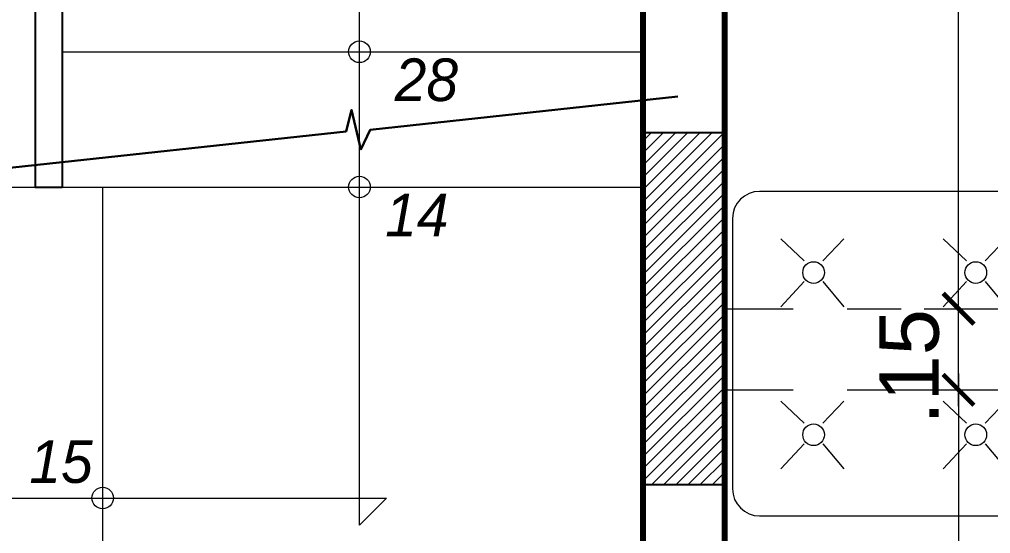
# Model space of a CAD drawing. Header units: millimetres. Extents: x 3779 to 7711, y 1445 to 3132.
# Drawn here: x 3864.168 to 3865.964, y 1465.844 to 1466.794 of the extents above; entities that cross this region are included whole.
import ezdxf

# ---------------------------------------------------------------- set-up
doc = ezdxf.new("R2010")
doc.units = ezdxf.units.MM
doc.header["$PDMODE"] = 3
doc.linetypes.add('DASHDOTX2', pattern=[50.8, 25.4, -12.7, 0, -12.7])
doc.linetypes.add('HIDDEN', pattern=[9.525, 6.35, -3.175])
for name, color, linetype, lineweight in [('cotas', 7, 'Continuous', 5), ('EJES', 20, 'DASHDOTX2', 9), ('MOBILIARIOS', 151, 'Continuous', 5), ('pluma 0.0', 33, 'Continuous', 0), ('pluma 0.5', 41, 'Continuous', 5), ('pluma 1', 1, 'Continuous', 9), ('pluma 2', 2, 'Continuous', 20), ('pluma 2.5', 30, 'Continuous', 25), ('pluma 3', 251, 'Continuous', 30), ('pluma 8', 98, 'Continuous', 80), ('proyecciones', 32, 'HIDDEN', 9), ('TEXTO', 7, 'Continuous', 9), ('TEXTURAS', 35, 'Continuous', 5)]:
    doc.layers.add(name, color=color, linetype=linetype, lineweight=lineweight)
doc.styles.get("Standard").update_dxf_attribs({"font": 'arial.ttf'})
doc.styles.add('TIMES', font='arial.ttf', dxfattribs={"height": 0.11})
doc.dimstyles.new('julio', dxfattribs={"dimtxt": 0.11, "dimasz": 0.057, "dimexe": 0.03, "dimexo": 0.097, "dimgap": 0.0295, "dimtad": 1, "dimzin": 4, "dimdsep": 46, "dimtxsty": 'TIMES', "dimblk": 'ARCHTICK', "dimcen": 0, "dimdle": 0.03, "dimclrd": 256, "dimclre": 256, "dimclrt": 256, "dimadec": 0, "dimazin": 0, "dimtfac": 1, "dimtix": 1, "dimtmove": 2, "dimatfit": 2, "dimldrblk": 'ARCHTICK', "dimfxl": 1, "dimtolj": 1, "dimtzin": 0, "dimlwd": 5, "dimlwe": 5, "dimarcsym": 0})

# ---------------------------------------------------------------- blocks, each defined once
blk = doc.blocks.new('mueble2')
at = {"layer": 'MOBILIARIOS', "linetype": 'Continuous'}
for p, q in [((3892.8619, 1545.8007), (3892.6985, 1545.8007)), ((3893.1985, 1545.8007), (3892.8213, 1545.8007)), ((3892.6485, 1545.7507), (3892.6485, 1545.2507)), ((3892.781, 1545.6722), (3892.7381, 1545.713)), ((3892.8157, 1545.6722), (3892.8545, 1545.713)), ((3893.081, 1545.6722), (3893.0381, 1545.713)), ((3893.1157, 1545.6722), (3893.1545, 1545.713)), ((3892.781, 1545.6342), (3892.7381, 1545.5875)), ((3892.8157, 1545.6342), (3892.8545, 1545.5875)), ((3893.081, 1545.6342), (3893.0381, 1545.5875)), ((3893.1157, 1545.6342), (3893.1545, 1545.5875)), ((3892.781, 1545.3722), (3892.7381, 1545.413)), ((3892.8157, 1545.3722), (3892.8545, 1545.413)), ((3893.081, 1545.3722), (3893.0381, 1545.413)), ((3893.1157, 1545.3722), (3893.1545, 1545.413)), ((3892.781, 1545.3342), (3892.7381, 1545.2875)), ((3892.8157, 1545.3342), (3892.8545, 1545.2875)), ((3893.081, 1545.3342), (3893.0381, 1545.2875)), ((3893.1157, 1545.3342), (3893.1545, 1545.2875)), ((3892.6985, 1545.2007), (3893.1985, 1545.2007))]:
    blk.add_line(p, q, dxfattribs=at)
for centre in [(3892.7985, 1545.6507), (3893.0985, 1545.6507), (3892.7985, 1545.3507), (3893.0985, 1545.3507)]:
    blk.add_circle(centre, 0.02, dxfattribs=at)
for centre, start, end in [((3892.6985, 1545.7507), 90, 180), ((3892.6985, 1545.2507), 180, 270), ((3892.6985, 1545.2507), 180, 270)]:
    blk.add_arc(centre, 0.05, start, end, dxfattribs=at)
blk = doc.blocks.new('_ArchTick')
at = {"color": 0, "linetype": 'ByBlock', "lineweight": 40, "const_width": 0.15}
blk.add_lwpolyline([(-0.5, -0.5), (0.5, 0.5)], dxfattribs=at)
blk = doc.blocks.new('*D250')
at = {"layer": 'cotas', "lineweight": 5, "transparency": 16777216}
for p, q in [((3871.072, 1466.2126), (3871.072, 1464.7046)), ((3856.522, 1465.2376), (3856.522, 1464.7046)), ((3856.492, 1464.7346), (3871.102, 1464.7346))]:
    blk.add_line(p, q, dxfattribs=at)
at = {"layer": 'Defpoints', "color": 0, "transparency": 16777216}
for p in [(3871.072, 1466.3096), (3856.522, 1465.3346), (3871.072, 1464.7346)]:
    blk.add_point(p, dxfattribs=at)
at = {"layer": 'cotas', "lineweight": 5, "transparency": 16777216, "xscale": 0.057, "yscale": 0.057, "zscale": 0.057, "rotation": 180}
blk.add_blockref('_ArchTick', (3856.522, 1464.7346), dxfattribs=at)
at = {"layer": 'cotas', "lineweight": 5, "transparency": 16777216, "xscale": 0.057, "yscale": 0.057, "zscale": 0.057}
blk.add_blockref('_ArchTick', (3871.072, 1464.7346), dxfattribs=at)
at = {"layer": 'cotas', "transparency": 16777216, "insert": (3863.797, 1464.8202), "char_height": 0.11, "attachment_point": 5, "style": 'TIMES'}
blk.add_mtext('\\A1;14.55', dxfattribs=at)
blk = doc.blocks.new('*D337')
at = {"layer": 'cotas', "lineweight": 5, "transparency": 16777216}
for p, q in [((3865.905, 1466.0796), (3865.905, 1466.2896)), ((3865.8415, 1466.2596), (3865.935, 1466.2596)), ((3865.8415, 1466.1096), (3865.935, 1466.1096))]:
    blk.add_line(p, q, dxfattribs=at)
at = {"layer": 'Defpoints', "color": 0, "transparency": 16777216}
for p in [(3865.7445, 1466.2596), (3865.905, 1466.2596), (3865.7445, 1466.1096)]:
    blk.add_point(p, dxfattribs=at)
at = {"layer": 'cotas', "lineweight": 5, "transparency": 16777216, "xscale": 0.057, "yscale": 0.057, "zscale": 0.057}
for p, rotation in [((3865.905, 1466.2596), 90), ((3865.905, 1466.1096), 270)]:
    blk.add_blockref('_ArchTick', p, dxfattribs=dict(at, rotation=rotation))
at = {"layer": 'cotas', "transparency": 16777216, "insert": (3865.8142, 1466.1522), "char_height": 0.11, "attachment_point": 5, "rotation": 90, "style": 'TIMES'}
blk.add_mtext('\\A1;.15', dxfattribs=at)
blk = doc.blocks.new('*D338')
at = {"layer": 'cotas', "lineweight": 5, "transparency": 16777216}
for p, q in [((3865.905, 1466.2296), (3865.905, 1468.8646)), ((3865.669, 1468.8346), (3865.935, 1468.8346)), ((3865.8415, 1466.2596), (3865.935, 1466.2596))]:
    blk.add_line(p, q, dxfattribs=at)
at = {"layer": 'Defpoints', "color": 0, "transparency": 16777216}
for p in [(3865.572, 1468.8346), (3865.905, 1468.8346), (3865.7445, 1466.2596)]:
    blk.add_point(p, dxfattribs=at)
at = {"layer": 'cotas', "lineweight": 5, "transparency": 16777216, "xscale": 0.057, "yscale": 0.057, "zscale": 0.057}
for p, rotation in [((3865.905, 1468.8346), 90), ((3865.905, 1466.2596), 270)]:
    blk.add_blockref('_ArchTick', p, dxfattribs=dict(at, rotation=rotation))
at = {"layer": 'cotas', "transparency": 16777216, "insert": (3865.8194, 1467.5471), "char_height": 0.11, "attachment_point": 5, "rotation": 90, "style": 'TIMES'}
blk.add_mtext('\\A1;2.58', dxfattribs=at)
blk = doc.blocks.new('*D339')
at = {"layer": 'cotas', "lineweight": 5, "transparency": 16777216}
for p, q in [((3865.905, 1466.1396), (3865.905, 1465.3046)), ((3865.7425, 1466.1096), (3865.935, 1466.1096)), ((3865.569, 1465.3346), (3865.935, 1465.3346))]:
    blk.add_line(p, q, dxfattribs=at)
at = {"layer": 'Defpoints', "color": 0, "transparency": 16777216}
for p in [(3865.6455, 1466.1096), (3865.472, 1465.3346), (3865.905, 1465.3346)]:
    blk.add_point(p, dxfattribs=at)
at = {"layer": 'cotas', "lineweight": 5, "transparency": 16777216, "xscale": 0.057, "yscale": 0.057, "zscale": 0.057}
for p, rotation in [((3865.905, 1466.1096), 90), ((3865.905, 1465.3346), 270)]:
    blk.add_blockref('_ArchTick', p, dxfattribs=dict(at, rotation=rotation))
at = {"layer": 'cotas', "transparency": 16777216, "insert": (3865.8143, 1465.5337), "char_height": 0.11, "attachment_point": 5, "rotation": 90, "style": 'TIMES'}
blk.add_mtext('\\A1;.78', dxfattribs=at)

msp = doc.modelspace()

# ---------------------------------------------------------------- hatches: boundary and pattern name
at = {"layer": 'TEXTURAS'}
h = msp.add_hatch(dxfattribs=at)
h.set_pattern_fill('LINE', color=256, scale=0.005, angle=45)
h.set_pattern_definition([(45, (2.658548, -73.21544), (-0.01122532015, 0.01122532015), [])])
h.paths.add_polyline_path([(3865.472, 1466.5846), (3865.322, 1466.5846), (3865.322, 1465.9346), (3865.472, 1465.9346)])

# ---------------------------------------------------------------- linework, layer by layer
at = {"layer": 'EJES', "ltscale": 0.005}
for p, q in [((3865.472, 1466.2596), (3866.072, 1466.2596)), ((3865.472, 1466.1096), (3866.472, 1466.1096))]:
    msp.add_line(p, q, dxfattribs=at)
at = {"layer": 'pluma 0.0'}
msp.add_line((3864.322, 1466.4846), (3864.322, 1465.4346), dxfattribs=at)
at = {"layer": 'pluma 0.5'}
for p, q in [((3864.797, 1465.8596), (3864.797, 1467.871)), ((3863.522, 1465.9096), (3864.847, 1465.9096)), ((3864.797, 1465.8596), (3864.847, 1465.9096))]:
    msp.add_line(p, q, dxfattribs=at)
at = {"layer": 'pluma 1'}
for points in [[(3864.247, 1466.7346), (3865.322, 1466.7346)], [(3864.247, 1466.4846), (3865.322, 1466.4846)]]:
    msp.add_lwpolyline(points, dxfattribs=at)
for centre in [(3864.797, 1466.7346), (3864.797, 1466.4846), (3864.322, 1465.9096)]:
    msp.add_circle(centre, 0.02, dxfattribs=at)
at = {"layer": 'pluma 2'}
msp.add_line((3864.147, 1466.4846), (3864.197, 1466.4846), dxfattribs=at)
at = {"layer": 'pluma 2.5'}
for p, q in [((3864.197, 1467.7346), (3864.197, 1466.4846)), ((3864.247, 1467.7346), (3864.247, 1466.4846)), ((3864.197, 1466.4846), (3864.247, 1466.4846))]:
    msp.add_line(p, q, dxfattribs=at)
msp.add_lwpolyline([(3865.322, 1465.9346), (3865.472, 1465.9346), (3865.472, 1466.5846), (3865.322, 1466.5846), (3865.322, 1465.9346)], dxfattribs=at)
at = {"layer": 'pluma 3'}
msp.add_lwpolyline([(3864.1328, 1466.5184), (3864.7721, 1466.5875), (3864.7823, 1466.627), (3864.7998, 1466.5541), (3864.8166, 1466.5902), (3865.3861, 1466.6518)], dxfattribs=at)
at = {"layer": 'pluma 8'}
for p, q in [((3865.322, 1465.3346), (3865.322, 1468.9846)), ((3865.472, 1468.6846), (3865.472, 1465.3346))]:
    msp.add_line(p, q, dxfattribs=at)
at = {"layer": 'proyecciones', "linetype": 'HIDDEN', "ltscale": 0.02}
msp.add_line((3865.322, 1471.9846), (3865.322, 1466.2846), dxfattribs=at)

# ---------------------------------------------------------------- block references
at = {"layer": 'TEXTURAS'}
msp.add_blockref('mueble2', (-27.1615, -79.3242), dxfattribs=at)

# ---------------------------------------------------------------- texts
at = {"layer": 'TEXTO', "char_height": 0.078848, "width": 0.080432, "attachment_point": 3}
for s, insert in [('{\\fStylus BT|b0|i1|c0|p34;\\C0;28}', (3864.9794, 1466.7223)), ('{\\fStylus BT|b0|i1|c0|p34;\\C0;14}', (3864.9617, 1466.4723)), ('{\\fStylus BT|b0|i1|c0|p34;\\C0;15}', (3864.3036, 1466.0164))]:
    msp.add_mtext(s, dxfattribs=dict(at, insert=insert))

# ---------------------------------------------------------------- dimensions: what is measured, and where the dimension line sits
at = {"layer": 'cotas'}
dim = msp.add_linear_dim(base=(3865.9050425051, 1468.8345546046), p1=(3865.7444754799, 1466.2595546046), p2=(3865.5720035066, 1468.8345546046), angle=90, dimstyle='julio', dxfattribs=at)
dim.commit()
dim.dimension.update_dxf_attribs({"geometry": '*D338', "text_midpoint": (3865.8193794764, 1467.5470546046)})
dim = msp.add_linear_dim(base=(3871.072, 1464.7346), p1=(3856.522, 1465.3346), p2=(3871.072, 1466.3096), dimstyle='julio', dxfattribs=at)
dim.commit()
dim.dimension.update_dxf_attribs({"geometry": '*D250', "text_midpoint": (3863.797, 1464.8202)})
for base, p1, p2, picture, middle in [((3865.905, 1466.2596), (3865.7445, 1466.1096), (3865.7445, 1466.2596), '*D337', (3865.8142, 1466.1522)), ((3865.9050425051, 1465.3345546046), (3865.6454927694, 1466.1095546046), (3865.4720035066, 1465.3345546046), '*D339', (3865.8142737465, 1465.5337072479))]:
    dim = msp.add_linear_dim(base=base, p1=p1, p2=p2, angle=90, dimstyle='julio', dxfattribs=at)
    dim.commit()
    dim.dimension.update_dxf_attribs({"geometry": picture, "text_midpoint": middle, "dimtype": 160})

doc.saveas('drawing.dxf')
